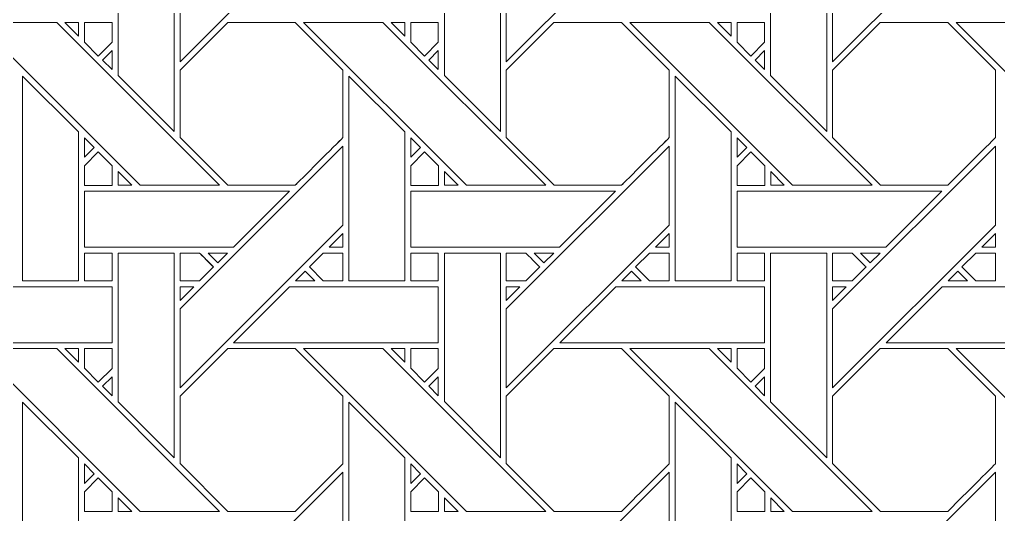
# Model space of a CAD drawing. Header units: inches. Extents: x 6.4 to 18.4, y 3.1 to 15.1.
# Drawn here: x 9.308 to 12.154, y 10.272 to 11.712 of the extents above; entities that cross this region are included whole.
import ezdxf

# ---------------------------------------------------------------- set-up
doc = ezdxf.new("R2010")
doc.units = ezdxf.units.IN
doc.header["$MEASUREMENT"] = 0
doc.layers.add('Design', color=7, linetype='Continuous', lineweight=0)

msp = doc.modelspace()

# ---------------------------------------------------------------- linework, layer by layer
at = {"layer": 'Design'}
for points, knots in [([(18.3821, 15.0948), (18.3821, 15.0948), (6.3829, 15.0948), (6.3829, 15.0948), (6.3829, 15.0948), (6.3829, 3.0948), (6.3829, 3.0948), (6.3829, 3.0948), (18.3829, 3.0948), (18.3829, 3.0948), (18.3829, 3.0948), (18.3829, 15.0948), (18.3829, 15.0948), (18.3829, 15.0948), (18.3821, 15.0948), (18.3821, 15.0948)], [0, 0, 0, 0, 1, 1, 1, 2, 2, 2, 3, 3, 3, 4, 4, 4, 5, 5, 5, 5]), ([(17.6485, 14.3611), (17.6485, 14.3611), (7.1165, 14.3611), (7.1165, 14.3611), (7.1165, 14.3611), (7.1165, 3.8284), (7.1165, 3.8284), (7.1165, 3.8284), (17.6492, 3.8284), (17.6492, 3.8284), (17.6492, 3.8284), (17.6492, 14.3611), (17.6492, 14.3611), (17.6492, 14.3611), (17.6485, 14.3611), (17.6485, 14.3611)], [0, 0, 0, 0, 1, 1, 1, 2, 2, 2, 3, 3, 3, 4, 4, 4, 5, 5, 5, 5]), ([(10.2479, 12.0628), (10.2479, 12.0628), (9.7742, 11.5892), (9.7742, 11.5892), (9.7742, 11.5892), (9.7742, 11.8193), (9.7742, 11.8193), (9.7742, 11.8193), (10.2479, 12.2929), (10.2479, 12.2929), (10.2479, 12.2929), (10.2479, 12.0628), (10.2479, 12.0628)], [0, 0, 0, 0, 1, 1, 1, 2, 2, 2, 3, 3, 3, 4, 4, 4, 4]), ([(11.1966, 12.0628), (11.1966, 12.0628), (10.7229, 11.5892), (10.7229, 11.5892), (10.7229, 11.5892), (10.7229, 11.8193), (10.7229, 11.8193), (10.7229, 11.8193), (11.1966, 12.2929), (11.1966, 12.2929), (11.1966, 12.2929), (11.1966, 12.0628), (11.1966, 12.0628)], [0, 0, 0, 0, 1, 1, 1, 2, 2, 2, 3, 3, 3, 4, 4, 4, 4]), ([(12.1453, 12.0628), (12.1453, 12.0628), (11.6717, 11.5892), (11.6717, 11.5892), (11.6717, 11.5892), (11.6717, 11.8193), (11.6717, 11.8193), (11.6717, 11.8193), (12.1453, 12.2929), (12.1453, 12.2929), (12.1453, 12.2929), (12.1453, 12.0628), (12.1453, 12.0628)], [0, 0, 0, 0, 1, 1, 1, 2, 2, 2, 3, 3, 3, 4, 4, 4, 4]), ([(9.7571, 11.9814), (9.7571, 11.9814), (9.7571, 11.3863), (9.7571, 11.3863), (9.7571, 11.3863), (9.5942, 11.5492), (9.5942, 11.5492), (9.5942, 11.5492), (9.5942, 11.9814), (9.5942, 11.9814), (9.5942, 11.9814), (9.7571, 11.9814), (9.7571, 11.9814)], [0, 0, 0, 0, 1, 1, 1, 2, 2, 2, 3, 3, 3, 4, 4, 4, 4]), ([(10.5429, 11.5492), (10.5429, 11.5492), (10.5429, 11.9814), (10.5429, 11.9814), (10.5429, 11.9814), (10.7058, 11.9814), (10.7058, 11.9814), (10.7058, 11.9814), (10.7058, 11.3863), (10.7058, 11.3863), (10.7058, 11.3863), (10.5429, 11.5492), (10.5429, 11.5492)], [0, 0, 0, 0, 1, 1, 1, 2, 2, 2, 3, 3, 3, 4, 4, 4, 4]), ([(11.4916, 11.5492), (11.4916, 11.5492), (11.4916, 11.9814), (11.4916, 11.9814), (11.4916, 11.9814), (11.6545, 11.9814), (11.6545, 11.9814), (11.6545, 11.9814), (11.6545, 11.3863), (11.6545, 11.3863), (11.6545, 11.3863), (11.4916, 11.5492), (11.4916, 11.5492)], [0, 0, 0, 0, 1, 1, 1, 2, 2, 2, 3, 3, 3, 4, 4, 4, 4]), ([(9.4156, 11.7035), (9.4156, 11.7035), (9.8892, 11.2299), (9.8892, 11.2299), (9.8892, 11.2299), (9.6582, 11.2299), (9.6582, 11.2299), (9.6582, 11.2299), (9.1846, 11.7035), (9.1846, 11.7035), (9.1846, 11.7035), (9.4156, 11.7035), (9.4156, 11.7035)], [0, 0, 0, 0, 1, 1, 1, 2, 2, 2, 3, 3, 3, 4, 4, 4, 4]), ([(9.4791, 11.7035), (9.4791, 11.7035), (9.4791, 11.6637), (9.4791, 11.6637), (9.4791, 11.6637), (9.4397, 11.7035), (9.4397, 11.7035), (9.4397, 11.7035), (9.4791, 11.7035), (9.4791, 11.7035)], [0, 0, 0, 0, 1, 1, 1, 2, 2, 2, 3, 3, 3, 3]), ([(9.5766, 11.7035), (9.5766, 11.7035), (9.5766, 11.6459), (9.5766, 11.6459), (9.5766, 11.6459), (9.5366, 11.606), (9.5366, 11.606), (9.5366, 11.606), (9.4963, 11.6463), (9.4963, 11.6463), (9.4963, 11.6463), (9.4963, 11.7035), (9.4963, 11.7035), (9.4963, 11.7035), (9.5766, 11.7035), (9.5766, 11.7035)], [0, 0, 0, 0, 1, 1, 1, 2, 2, 2, 3, 3, 3, 4, 4, 4, 5, 5, 5, 5]), ([(9.5366, 11.606), (9.5366, 11.606), (9.4963, 11.6463), (9.4963, 11.6463), (9.4963, 11.6463), (9.4963, 11.7035), (9.4963, 11.7035), (9.4963, 11.7035), (9.5766, 11.7035), (9.5766, 11.7035), (9.5766, 11.7035), (9.5766, 11.6459), (9.5766, 11.6459), (9.5766, 11.6459), (9.5366, 11.606), (9.5366, 11.606)], [0, 0, 0, 0, 1, 1, 1, 2, 2, 2, 3, 3, 3, 4, 4, 4, 5, 5, 5, 5]), ([(9.9129, 11.7035), (9.9129, 11.7035), (10.1091, 11.7035), (10.1091, 11.7035), (10.1091, 11.7035), (10.2478, 11.5648), (10.2478, 11.5648), (10.2478, 11.5648), (10.2478, 11.3686), (10.2478, 11.3686), (10.23, 11.3507), (10.1181, 11.2389), (10.1091, 11.2299), (10.1091, 11.2299), (9.9134, 11.2299), (9.9134, 11.2299), (9.9134, 11.2299), (9.7742, 11.3691), (9.7742, 11.3691), (9.7742, 11.3691), (9.7742, 11.5648), (9.7742, 11.5648), (9.7742, 11.5648), (9.9129, 11.7035), (9.9129, 11.7035)], [0, 0, 0, 0, 1, 1, 1, 2, 2, 2, 3, 3, 3, 4, 4, 4, 5, 5, 5, 6, 6, 6, 7, 7, 7, 8, 8, 8, 8]), ([(10.2478, 11.5648), (10.2478, 11.5648), (10.2478, 11.3686), (10.2478, 11.3686), (10.23, 11.3506), (10.1181, 11.2388), (10.1091, 11.2299), (10.1091, 11.2299), (9.9134, 11.2299), (9.9134, 11.2299), (9.9134, 11.2299), (9.7742, 11.3691), (9.7742, 11.3691), (9.7742, 11.3691), (9.7742, 11.5648), (9.7742, 11.5648), (9.7742, 11.5648), (9.9129, 11.7035), (9.9129, 11.7035), (9.9129, 11.7035), (10.1091, 11.7035), (10.1091, 11.7035), (10.1091, 11.7035), (10.2478, 11.5648), (10.2478, 11.5648)], [0, 0, 0, 0, 1, 1, 1, 2, 2, 2, 3, 3, 3, 4, 4, 4, 5, 5, 5, 6, 6, 6, 7, 7, 7, 8, 8, 8, 8]), ([(10.838, 11.2299), (10.838, 11.2299), (10.6069, 11.2299), (10.6069, 11.2299), (10.6069, 11.2299), (10.1334, 11.7035), (10.1334, 11.7035), (10.1334, 11.7035), (10.3643, 11.7035), (10.3643, 11.7035), (10.3643, 11.7035), (10.838, 11.2299), (10.838, 11.2299)], [0, 0, 0, 0, 1, 1, 1, 2, 2, 2, 3, 3, 3, 4, 4, 4, 4]), ([(10.3884, 11.7035), (10.3884, 11.7035), (10.4279, 11.7035), (10.4279, 11.7035), (10.4279, 11.7035), (10.4279, 11.6637), (10.4279, 11.6637), (10.4279, 11.6637), (10.3884, 11.7035), (10.3884, 11.7035)], [0, 0, 0, 0, 1, 1, 1, 2, 2, 2, 3, 3, 3, 3]), ([(10.5253, 11.7035), (10.5253, 11.7035), (10.5253, 11.6459), (10.5253, 11.6459), (10.5253, 11.6459), (10.4854, 11.606), (10.4854, 11.606), (10.4854, 11.606), (10.445, 11.6463), (10.445, 11.6463), (10.445, 11.6463), (10.445, 11.7035), (10.445, 11.7035), (10.445, 11.7035), (10.5253, 11.7035), (10.5253, 11.7035)], [0, 0, 0, 0, 1, 1, 1, 2, 2, 2, 3, 3, 3, 4, 4, 4, 5, 5, 5, 5]), ([(10.5253, 11.6459), (10.5253, 11.6459), (10.4854, 11.606), (10.4854, 11.606), (10.4854, 11.606), (10.445, 11.6463), (10.445, 11.6463), (10.445, 11.6463), (10.445, 11.7035), (10.445, 11.7035), (10.445, 11.7035), (10.5253, 11.7035), (10.5253, 11.7035), (10.5253, 11.7035), (10.5253, 11.6459), (10.5253, 11.6459)], [0, 0, 0, 0, 1, 1, 1, 2, 2, 2, 3, 3, 3, 4, 4, 4, 5, 5, 5, 5]), ([(10.8616, 11.7035), (10.8616, 11.7035), (11.0578, 11.7035), (11.0578, 11.7035), (11.0578, 11.7035), (11.1966, 11.5648), (11.1966, 11.5648), (11.1966, 11.5648), (11.1966, 11.3686), (11.1966, 11.3686), (11.1788, 11.3507), (11.0669, 11.2389), (11.0579, 11.2299), (11.0579, 11.2299), (10.8622, 11.2299), (10.8622, 11.2299), (10.8622, 11.2299), (10.7229, 11.3691), (10.7229, 11.3691), (10.7229, 11.3691), (10.7229, 11.5648), (10.7229, 11.5648), (10.7229, 11.5648), (10.8616, 11.7035), (10.8616, 11.7035)], [0, 0, 0, 0, 1, 1, 1, 2, 2, 2, 3, 3, 3, 4, 4, 4, 5, 5, 5, 6, 6, 6, 7, 7, 7, 8, 8, 8, 8]), ([(11.1966, 11.5648), (11.1966, 11.5648), (11.1966, 11.3686), (11.1966, 11.3686), (11.1787, 11.3505), (11.0668, 11.2388), (11.0579, 11.2299), (11.0579, 11.2299), (10.8622, 11.2299), (10.8622, 11.2299), (10.8622, 11.2299), (10.7229, 11.3691), (10.7229, 11.3691), (10.7229, 11.3691), (10.7229, 11.5648), (10.7229, 11.5648), (10.7229, 11.5648), (10.8616, 11.7035), (10.8616, 11.7035), (10.8616, 11.7035), (11.0578, 11.7035), (11.0578, 11.7035), (11.0578, 11.7035), (11.1966, 11.5648), (11.1966, 11.5648)], [0, 0, 0, 0, 1, 1, 1, 2, 2, 2, 3, 3, 3, 4, 4, 4, 5, 5, 5, 6, 6, 6, 7, 7, 7, 8, 8, 8, 8]), ([(11.7867, 11.2299), (11.7867, 11.2299), (11.5556, 11.2299), (11.5556, 11.2299), (11.5556, 11.2299), (11.0821, 11.7035), (11.0821, 11.7035), (11.0821, 11.7035), (11.313, 11.7035), (11.313, 11.7035), (11.313, 11.7035), (11.7867, 11.2299), (11.7867, 11.2299)], [0, 0, 0, 0, 1, 1, 1, 2, 2, 2, 3, 3, 3, 4, 4, 4, 4]), ([(11.3372, 11.7035), (11.3372, 11.7035), (11.3766, 11.7035), (11.3766, 11.7035), (11.3766, 11.7035), (11.3766, 11.6637), (11.3766, 11.6637), (11.3766, 11.6637), (11.3372, 11.7035), (11.3372, 11.7035)], [0, 0, 0, 0, 1, 1, 1, 2, 2, 2, 3, 3, 3, 3]), ([(11.474, 11.7035), (11.474, 11.7035), (11.474, 11.6459), (11.474, 11.6459), (11.474, 11.6459), (11.4341, 11.606), (11.4341, 11.606), (11.4341, 11.606), (11.3938, 11.6463), (11.3938, 11.6463), (11.3938, 11.6463), (11.3938, 11.7035), (11.3938, 11.7035), (11.3938, 11.7035), (11.474, 11.7035), (11.474, 11.7035)], [0, 0, 0, 0, 1, 1, 1, 2, 2, 2, 3, 3, 3, 4, 4, 4, 5, 5, 5, 5]), ([(11.474, 11.6459), (11.474, 11.6459), (11.4341, 11.606), (11.4341, 11.606), (11.4341, 11.606), (11.3938, 11.6463), (11.3938, 11.6463), (11.3938, 11.6463), (11.3938, 11.7035), (11.3938, 11.7035), (11.3938, 11.7035), (11.474, 11.7035), (11.474, 11.7035), (11.474, 11.7035), (11.474, 11.6459), (11.474, 11.6459)], [0, 0, 0, 0, 1, 1, 1, 2, 2, 2, 3, 3, 3, 4, 4, 4, 5, 5, 5, 5]), ([(11.8104, 11.7035), (11.8104, 11.7035), (12.0066, 11.7035), (12.0066, 11.7035), (12.0066, 11.7035), (12.1453, 11.5648), (12.1453, 11.5648), (12.1453, 11.5648), (12.1453, 11.3686), (12.1453, 11.3686), (12.1275, 11.3507), (12.0156, 11.2389), (12.0066, 11.2299), (12.0066, 11.2299), (11.8109, 11.2299), (11.8109, 11.2299), (11.8109, 11.2299), (11.6717, 11.3691), (11.6717, 11.3691), (11.6717, 11.3691), (11.6717, 11.5648), (11.6717, 11.5648), (11.6717, 11.5648), (11.8104, 11.7035), (11.8104, 11.7035)], [0, 0, 0, 0, 1, 1, 1, 2, 2, 2, 3, 3, 3, 4, 4, 4, 5, 5, 5, 6, 6, 6, 7, 7, 7, 8, 8, 8, 8]), ([(12.1453, 11.5648), (12.1453, 11.5648), (12.1453, 11.3686), (12.1453, 11.3686), (12.1275, 11.3506), (12.0156, 11.2389), (12.0066, 11.2299), (12.0066, 11.2299), (11.8109, 11.2299), (11.8109, 11.2299), (11.8109, 11.2299), (11.6717, 11.3691), (11.6717, 11.3691), (11.6717, 11.3691), (11.6717, 11.5648), (11.6717, 11.5648), (11.6717, 11.5648), (11.8104, 11.7035), (11.8104, 11.7035), (11.8104, 11.7035), (12.0066, 11.7035), (12.0066, 11.7035), (12.0066, 11.7035), (12.1453, 11.5648), (12.1453, 11.5648)], [0, 0, 0, 0, 1, 1, 1, 2, 2, 2, 3, 3, 3, 4, 4, 4, 5, 5, 5, 6, 6, 6, 7, 7, 7, 8, 8, 8, 8]), ([(12.7354, 11.2299), (12.7354, 11.2299), (12.5044, 11.2299), (12.5044, 11.2299), (12.5044, 11.2299), (12.0308, 11.7035), (12.0308, 11.7035), (12.0308, 11.7035), (12.2618, 11.7035), (12.2618, 11.7035), (12.2618, 11.7035), (12.7354, 11.2299), (12.7354, 11.2299)], [0, 0, 0, 0, 1, 1, 1, 2, 2, 2, 3, 3, 3, 4, 4, 4, 4]), ([(9.5766, 11.6217), (9.5766, 11.6217), (9.5766, 11.5665), (9.5766, 11.5665), (9.5766, 11.5665), (9.5488, 11.5939), (9.5488, 11.5939), (9.5488, 11.5939), (9.5766, 11.6217), (9.5766, 11.6217)], [0, 0, 0, 0, 1, 1, 1, 2, 2, 2, 3, 3, 3, 3]), ([(10.5253, 11.6217), (10.5253, 11.6217), (10.5253, 11.5665), (10.5253, 11.5665), (10.5253, 11.5665), (10.4976, 11.5939), (10.4976, 11.5939), (10.4976, 11.5939), (10.5253, 11.6217), (10.5253, 11.6217)], [0, 0, 0, 0, 1, 1, 1, 2, 2, 2, 3, 3, 3, 3]), ([(11.4741, 11.6217), (11.4741, 11.6217), (11.4741, 11.5665), (11.4741, 11.5665), (11.4741, 11.5665), (11.4463, 11.5939), (11.4463, 11.5939), (11.4463, 11.5939), (11.4741, 11.6217), (11.4741, 11.6217)], [0, 0, 0, 0, 1, 1, 1, 2, 2, 2, 3, 3, 3, 3]), ([(9.4791, 11.3855), (9.4791, 11.3855), (9.4791, 10.9519), (9.4791, 10.9519), (9.4791, 10.9519), (9.3163, 10.9519), (9.3163, 10.9519), (9.3163, 10.9519), (9.3163, 11.5477), (9.3163, 11.5477), (9.3163, 11.5477), (9.4791, 11.3855), (9.4791, 11.3855)], [0, 0, 0, 0, 1, 1, 1, 2, 2, 2, 3, 3, 3, 4, 4, 4, 4]), ([(10.265, 10.9519), (10.265, 10.9519), (10.265, 11.5477), (10.265, 11.5477), (10.265, 11.5477), (10.4278, 11.3855), (10.4278, 11.3855), (10.4278, 11.3855), (10.4278, 10.9519), (10.4278, 10.9519), (10.4278, 10.9519), (10.265, 10.9519), (10.265, 10.9519)], [0, 0, 0, 0, 1, 1, 1, 2, 2, 2, 3, 3, 3, 4, 4, 4, 4]), ([(11.2137, 10.9519), (11.2137, 10.9519), (11.2137, 11.5477), (11.2137, 11.5477), (11.2137, 11.5477), (11.3765, 11.3856), (11.3765, 11.3856), (11.3765, 11.3856), (11.3765, 10.9519), (11.3765, 10.9519), (11.3765, 10.9519), (11.2137, 10.9519), (11.2137, 10.9519)], [0, 0, 0, 0, 1, 1, 1, 2, 2, 2, 3, 3, 3, 4, 4, 4, 4]), ([(9.4964, 11.3113), (9.4964, 11.3113), (9.4964, 11.3681), (9.4964, 11.3681), (9.4964, 11.3681), (9.5246, 11.3395), (9.5246, 11.3395), (9.5246, 11.3395), (9.4964, 11.3113), (9.4964, 11.3113)], [0, 0, 0, 0, 1, 1, 1, 2, 2, 2, 3, 3, 3, 3]), ([(10.4451, 11.3113), (10.4451, 11.3113), (10.4451, 11.3681), (10.4451, 11.3681), (10.4451, 11.3681), (10.4733, 11.3395), (10.4733, 11.3395), (10.4733, 11.3395), (10.4451, 11.3113), (10.4451, 11.3113)], [0, 0, 0, 0, 1, 1, 1, 2, 2, 2, 3, 3, 3, 3]), ([(11.3938, 11.3113), (11.3938, 11.3113), (11.3938, 11.3681), (11.3938, 11.3681), (11.3938, 11.3681), (11.422, 11.3395), (11.422, 11.3395), (11.422, 11.3395), (11.3938, 11.3113), (11.3938, 11.3113)], [0, 0, 0, 0, 1, 1, 1, 2, 2, 2, 3, 3, 3, 3]), ([(9.7742, 10.8705), (9.7742, 10.8705), (10.2479, 11.3441), (10.2479, 11.3441), (10.2479, 11.3441), (10.2479, 11.1141), (10.2479, 11.1141), (10.2479, 11.1141), (9.7742, 10.6404), (9.7742, 10.6404), (9.7742, 10.6404), (9.7742, 10.8705), (9.7742, 10.8705)], [0, 0, 0, 0, 1, 1, 1, 2, 2, 2, 3, 3, 3, 4, 4, 4, 4]), ([(11.1966, 11.1141), (11.1966, 11.1141), (10.7229, 10.6404), (10.7229, 10.6404), (10.7229, 10.6404), (10.7229, 10.8705), (10.7229, 10.8705), (10.7229, 10.8705), (11.1966, 11.3441), (11.1966, 11.3441), (11.1966, 11.3441), (11.1966, 11.1141), (11.1966, 11.1141)], [0, 0, 0, 0, 1, 1, 1, 2, 2, 2, 3, 3, 3, 4, 4, 4, 4]), ([(12.1453, 11.1141), (12.1453, 11.1141), (11.6717, 10.6404), (11.6717, 10.6404), (11.6717, 10.6404), (11.6717, 10.8705), (11.6717, 10.8705), (11.6717, 10.8705), (12.1453, 11.3441), (12.1453, 11.3441), (12.1453, 11.3441), (12.1453, 11.1141), (12.1453, 11.1141)], [0, 0, 0, 0, 1, 1, 1, 2, 2, 2, 3, 3, 3, 4, 4, 4, 4]), ([(9.4963, 11.2297), (9.4963, 11.2297), (9.4963, 11.2869), (9.4963, 11.2869), (9.4963, 11.2869), (9.5367, 11.3273), (9.5367, 11.3273), (9.5367, 11.3273), (9.577, 11.287), (9.577, 11.287), (9.577, 11.287), (9.577, 11.2297), (9.577, 11.2297), (9.577, 11.2297), (9.4963, 11.2297), (9.4963, 11.2297)], [0, 0, 0, 0, 1, 1, 1, 2, 2, 2, 3, 3, 3, 4, 4, 4, 5, 5, 5, 5]), ([(9.5367, 11.3273), (9.5367, 11.3273), (9.577, 11.287), (9.577, 11.287), (9.577, 11.287), (9.577, 11.2297), (9.577, 11.2297), (9.577, 11.2297), (9.4963, 11.2297), (9.4963, 11.2297), (9.4963, 11.2297), (9.4963, 11.2869), (9.4963, 11.2869), (9.4963, 11.2869), (9.5367, 11.3273), (9.5367, 11.3273)], [0, 0, 0, 0, 1, 1, 1, 2, 2, 2, 3, 3, 3, 4, 4, 4, 5, 5, 5, 5]), ([(10.4451, 11.2297), (10.4451, 11.2297), (10.4451, 11.2869), (10.4451, 11.2869), (10.4451, 11.2869), (10.4854, 11.3273), (10.4854, 11.3273), (10.4854, 11.3273), (10.5257, 11.287), (10.5257, 11.287), (10.5257, 11.287), (10.5257, 11.2297), (10.5257, 11.2297), (10.5257, 11.2297), (10.4451, 11.2297), (10.4451, 11.2297)], [0, 0, 0, 0, 1, 1, 1, 2, 2, 2, 3, 3, 3, 4, 4, 4, 5, 5, 5, 5]), ([(10.4854, 11.3273), (10.4854, 11.3273), (10.5257, 11.287), (10.5257, 11.287), (10.5257, 11.287), (10.5257, 11.2297), (10.5257, 11.2297), (10.5257, 11.2297), (10.4451, 11.2297), (10.4451, 11.2297), (10.4451, 11.2297), (10.4451, 11.2869), (10.4451, 11.2869), (10.4451, 11.2869), (10.4854, 11.3273), (10.4854, 11.3273)], [0, 0, 0, 0, 1, 1, 1, 2, 2, 2, 3, 3, 3, 4, 4, 4, 5, 5, 5, 5]), ([(11.3938, 11.2297), (11.3938, 11.2297), (11.3938, 11.2869), (11.3938, 11.2869), (11.3938, 11.2869), (11.4341, 11.3273), (11.4341, 11.3273), (11.4341, 11.3273), (11.4745, 11.287), (11.4745, 11.287), (11.4745, 11.287), (11.4745, 11.2297), (11.4745, 11.2297), (11.4745, 11.2297), (11.3938, 11.2297), (11.3938, 11.2297)], [0, 0, 0, 0, 1, 1, 1, 2, 2, 2, 3, 3, 3, 4, 4, 4, 5, 5, 5, 5]), ([(11.4341, 11.3273), (11.4341, 11.3273), (11.4745, 11.287), (11.4745, 11.287), (11.4745, 11.287), (11.4745, 11.2297), (11.4745, 11.2297), (11.4745, 11.2297), (11.3938, 11.2297), (11.3938, 11.2297), (11.3938, 11.2297), (11.3938, 11.2869), (11.3938, 11.2869), (11.3938, 11.2869), (11.4341, 11.3273), (11.4341, 11.3273)], [0, 0, 0, 0, 1, 1, 1, 2, 2, 2, 3, 3, 3, 4, 4, 4, 5, 5, 5, 5]), ([(9.5943, 11.2299), (9.5943, 11.2299), (9.5943, 11.2697), (9.5943, 11.2697), (9.5943, 11.2697), (9.634, 11.2299), (9.634, 11.2299), (9.634, 11.2299), (9.5943, 11.2299), (9.5943, 11.2299)], [0, 0, 0, 0, 1, 1, 1, 2, 2, 2, 3, 3, 3, 3]), ([(10.543, 11.2299), (10.543, 11.2299), (10.543, 11.2697), (10.543, 11.2697), (10.543, 11.2697), (10.5827, 11.2299), (10.5827, 11.2299), (10.5827, 11.2299), (10.543, 11.2299), (10.543, 11.2299)], [0, 0, 0, 0, 1, 1, 1, 2, 2, 2, 3, 3, 3, 3]), ([(11.4917, 11.2299), (11.4917, 11.2299), (11.4917, 11.2697), (11.4917, 11.2697), (11.4917, 11.2697), (11.5314, 11.2299), (11.5314, 11.2299), (11.5314, 11.2299), (11.4917, 11.2299), (11.4917, 11.2299)], [0, 0, 0, 0, 1, 1, 1, 2, 2, 2, 3, 3, 3, 3]), ([(9.4964, 11.0499), (9.4964, 11.0499), (9.4964, 11.2126), (9.4964, 11.2126), (9.4964, 11.2126), (10.0921, 11.2126), (10.0921, 11.2126), (10.0921, 11.2126), (9.9293, 11.0499), (9.9293, 11.0499), (9.9293, 11.0499), (9.4964, 11.0499), (9.4964, 11.0499)], [0, 0, 0, 0, 1, 1, 1, 2, 2, 2, 3, 3, 3, 4, 4, 4, 4]), ([(11.0408, 11.2126), (11.0408, 11.2126), (10.8781, 11.0499), (10.8781, 11.0499), (10.8781, 11.0499), (10.4451, 11.0499), (10.4451, 11.0499), (10.4451, 11.0499), (10.4451, 11.2126), (10.4451, 11.2126), (10.4451, 11.2126), (11.0408, 11.2126), (11.0408, 11.2126)], [0, 0, 0, 0, 1, 1, 1, 2, 2, 2, 3, 3, 3, 4, 4, 4, 4]), ([(11.9895, 11.2126), (11.9895, 11.2126), (11.8268, 11.0499), (11.8268, 11.0499), (11.8268, 11.0499), (11.3938, 11.0499), (11.3938, 11.0499), (11.3938, 11.0499), (11.3938, 11.2126), (11.3938, 11.2126), (11.3938, 11.2126), (11.9895, 11.2126), (11.9895, 11.2126)], [0, 0, 0, 0, 1, 1, 1, 2, 2, 2, 3, 3, 3, 4, 4, 4, 4]), ([(10.2081, 11.0499), (10.2081, 11.0499), (10.2479, 11.0897), (10.2479, 11.0897), (10.2479, 11.0897), (10.2479, 11.0499), (10.2479, 11.0499), (10.2479, 11.0499), (10.2081, 11.0499), (10.2081, 11.0499)], [0, 0, 0, 0, 1, 1, 1, 2, 2, 2, 3, 3, 3, 3]), ([(11.1966, 11.0499), (11.1966, 11.0499), (11.1568, 11.0499), (11.1568, 11.0499), (11.1568, 11.0499), (11.1966, 11.0897), (11.1966, 11.0897), (11.1966, 11.0897), (11.1966, 11.0499), (11.1966, 11.0499)], [0, 0, 0, 0, 1, 1, 1, 2, 2, 2, 3, 3, 3, 3]), ([(12.1056, 11.0499), (12.1056, 11.0499), (12.1453, 11.0897), (12.1453, 11.0897), (12.1453, 11.0897), (12.1453, 11.0499), (12.1453, 11.0499), (12.1453, 11.0499), (12.1056, 11.0499), (12.1056, 11.0499)], [0, 0, 0, 0, 1, 1, 1, 2, 2, 2, 3, 3, 3, 3]), ([(9.4963, 11.0327), (9.4963, 11.0327), (9.5766, 11.0327), (9.5766, 11.0327), (9.5766, 11.0327), (9.5766, 10.9519), (9.5766, 10.9519), (9.5766, 10.9519), (9.4963, 10.9519), (9.4963, 10.9519), (9.4963, 10.9519), (9.4963, 11.0327), (9.4963, 11.0327)], [0, 0, 0, 0, 1, 1, 1, 2, 2, 2, 3, 3, 3, 4, 4, 4, 4]), ([(9.5766, 11.0327), (9.5766, 11.0327), (9.5766, 10.9519), (9.5766, 10.9519), (9.5766, 10.9519), (9.4963, 10.9519), (9.4963, 10.9519), (9.4963, 10.9519), (9.4963, 11.0327), (9.4963, 11.0327), (9.4963, 11.0327), (9.5766, 11.0327), (9.5766, 11.0327)], [0, 0, 0, 0, 1, 1, 1, 2, 2, 2, 3, 3, 3, 4, 4, 4, 4]), ([(9.7571, 11.0326), (9.7571, 11.0326), (9.7571, 10.4375), (9.7571, 10.4375), (9.7571, 10.4375), (9.5942, 10.6004), (9.5942, 10.6004), (9.5942, 10.6004), (9.5942, 11.0326), (9.5942, 11.0326), (9.5942, 11.0326), (9.7571, 11.0326), (9.7571, 11.0326)], [0, 0, 0, 0, 1, 1, 1, 2, 2, 2, 3, 3, 3, 4, 4, 4, 4]), ([(9.8313, 11.0327), (9.8364, 11.0276), (9.8672, 10.9967), (9.8716, 10.9923), (9.8716, 10.9923), (9.8312, 10.9519), (9.8312, 10.9519), (9.8312, 10.9519), (9.7742, 10.9519), (9.7742, 10.9519), (9.7742, 10.9519), (9.7742, 11.0327), (9.7742, 11.0327), (9.7742, 11.0327), (9.8313, 11.0327), (9.8313, 11.0327)], [0, 0, 0, 0, 1, 1, 1, 2, 2, 2, 3, 3, 3, 4, 4, 4, 5, 5, 5, 5]), ([(9.8557, 11.0082), (9.8557, 11.0082), (9.8716, 10.9923), (9.8716, 10.9923), (9.8716, 10.9923), (9.8312, 10.9519), (9.8312, 10.9519), (9.8312, 10.9519), (9.7742, 10.9519), (9.7742, 10.9519), (9.7742, 10.9519), (9.7742, 11.0327), (9.7742, 11.0327), (9.7742, 11.0327), (9.8313, 11.0327), (9.8313, 11.0327), (9.8366, 11.0273), (9.8465, 11.0175), (9.8557, 11.0082)], [0, 0, 0, 0, 1, 1, 1, 2, 2, 2, 3, 3, 3, 4, 4, 4, 5, 5, 5, 6, 6, 6, 6]), ([(9.8556, 11.0326), (9.8556, 11.0326), (9.9121, 11.0326), (9.9121, 11.0326), (9.9121, 11.0326), (9.8838, 11.0045), (9.8838, 11.0045), (9.8838, 11.0045), (9.8556, 11.0326), (9.8556, 11.0326)], [0, 0, 0, 0, 1, 1, 1, 2, 2, 2, 3, 3, 3, 3]), ([(10.1907, 10.9519), (10.1907, 10.9519), (10.1504, 10.9923), (10.1504, 10.9923), (10.1504, 10.9923), (10.1908, 11.0327), (10.1908, 11.0327), (10.1908, 11.0327), (10.2479, 11.0327), (10.2479, 11.0327), (10.2479, 11.0327), (10.2479, 10.9519), (10.2479, 10.9519), (10.2479, 10.9519), (10.1907, 10.9519), (10.1907, 10.9519)], [0, 0, 0, 0, 1, 1, 1, 2, 2, 2, 3, 3, 3, 4, 4, 4, 5, 5, 5, 5]), ([(10.1504, 10.9923), (10.1504, 10.9923), (10.1908, 11.0327), (10.1908, 11.0327), (10.1908, 11.0327), (10.2479, 11.0327), (10.2479, 11.0327), (10.2479, 11.0327), (10.2479, 10.9519), (10.2479, 10.9519), (10.2479, 10.9519), (10.1907, 10.9519), (10.1907, 10.9519), (10.1907, 10.9519), (10.1504, 10.9923), (10.1504, 10.9923)], [0, 0, 0, 0, 1, 1, 1, 2, 2, 2, 3, 3, 3, 4, 4, 4, 5, 5, 5, 5]), ([(10.4451, 10.9519), (10.4451, 10.9519), (10.4451, 11.0327), (10.4451, 11.0327), (10.4451, 11.0327), (10.5253, 11.0327), (10.5253, 11.0327), (10.5253, 11.0327), (10.5253, 10.9519), (10.5253, 10.9519), (10.5253, 10.9519), (10.4451, 10.9519), (10.4451, 10.9519)], [0, 0, 0, 0, 1, 1, 1, 2, 2, 2, 3, 3, 3, 4, 4, 4, 4]), ([(10.5253, 11.0327), (10.5253, 11.0327), (10.5253, 10.9519), (10.5253, 10.9519), (10.5253, 10.9519), (10.4451, 10.9519), (10.4451, 10.9519), (10.4451, 10.9519), (10.4451, 11.0327), (10.4451, 11.0327), (10.4451, 11.0327), (10.5253, 11.0327), (10.5253, 11.0327)], [0, 0, 0, 0, 1, 1, 1, 2, 2, 2, 3, 3, 3, 4, 4, 4, 4]), ([(10.7058, 11.0326), (10.7058, 11.0326), (10.7058, 10.4375), (10.7058, 10.4375), (10.7058, 10.4375), (10.5429, 10.6005), (10.5429, 10.6005), (10.5429, 10.6005), (10.5429, 11.0326), (10.5429, 11.0326), (10.5429, 11.0326), (10.7058, 11.0326), (10.7058, 11.0326)], [0, 0, 0, 0, 1, 1, 1, 2, 2, 2, 3, 3, 3, 4, 4, 4, 4]), ([(10.78, 11.0327), (10.7851, 11.0276), (10.8159, 10.9967), (10.8203, 10.9923), (10.8203, 10.9923), (10.7799, 10.9519), (10.7799, 10.9519), (10.7799, 10.9519), (10.7229, 10.9519), (10.7229, 10.9519), (10.7229, 10.9519), (10.7229, 11.0327), (10.7229, 11.0327), (10.7229, 11.0327), (10.78, 11.0327), (10.78, 11.0327)], [0, 0, 0, 0, 1, 1, 1, 2, 2, 2, 3, 3, 3, 4, 4, 4, 5, 5, 5, 5]), ([(10.8203, 10.9923), (10.8203, 10.9923), (10.7799, 10.9519), (10.7799, 10.9519), (10.7799, 10.9519), (10.7229, 10.9519), (10.7229, 10.9519), (10.7229, 10.9519), (10.7229, 11.0327), (10.7229, 11.0327), (10.7229, 11.0327), (10.78, 11.0327), (10.78, 11.0327), (10.7852, 11.0275), (10.816, 10.9966), (10.8203, 10.9923)], [0, 0, 0, 0, 1, 1, 1, 2, 2, 2, 3, 3, 3, 4, 4, 4, 5, 5, 5, 5]), ([(10.8044, 11.0326), (10.8044, 11.0326), (10.8608, 11.0326), (10.8608, 11.0326), (10.8608, 11.0326), (10.8325, 11.0045), (10.8325, 11.0045), (10.8325, 11.0045), (10.8044, 11.0326), (10.8044, 11.0326)], [0, 0, 0, 0, 1, 1, 1, 2, 2, 2, 3, 3, 3, 3]), ([(11.1395, 10.9519), (11.1395, 10.9519), (11.0991, 10.9923), (11.0991, 10.9923), (11.0991, 10.9923), (11.1396, 11.0327), (11.1396, 11.0327), (11.1396, 11.0327), (11.1966, 11.0327), (11.1966, 11.0327), (11.1966, 11.0327), (11.1966, 10.9519), (11.1966, 10.9519), (11.1966, 10.9519), (11.1395, 10.9519), (11.1395, 10.9519)], [0, 0, 0, 0, 1, 1, 1, 2, 2, 2, 3, 3, 3, 4, 4, 4, 5, 5, 5, 5]), ([(11.0991, 10.9923), (11.0991, 10.9923), (11.1396, 11.0327), (11.1396, 11.0327), (11.1396, 11.0327), (11.1966, 11.0327), (11.1966, 11.0327), (11.1966, 11.0327), (11.1966, 10.9519), (11.1966, 10.9519), (11.1966, 10.9519), (11.1395, 10.9519), (11.1395, 10.9519), (11.1395, 10.9519), (11.0991, 10.9923), (11.0991, 10.9923)], [0, 0, 0, 0, 1, 1, 1, 2, 2, 2, 3, 3, 3, 4, 4, 4, 5, 5, 5, 5]), ([(11.3938, 10.9519), (11.3938, 10.9519), (11.3938, 11.0327), (11.3938, 11.0327), (11.3938, 11.0327), (11.474, 11.0327), (11.474, 11.0327), (11.474, 11.0327), (11.474, 10.9519), (11.474, 10.9519), (11.474, 10.9519), (11.3938, 10.9519), (11.3938, 10.9519)], [0, 0, 0, 0, 1, 1, 1, 2, 2, 2, 3, 3, 3, 4, 4, 4, 4]), ([(11.474, 11.0327), (11.474, 11.0327), (11.474, 10.9519), (11.474, 10.9519), (11.474, 10.9519), (11.3938, 10.9519), (11.3938, 10.9519), (11.3938, 10.9519), (11.3938, 11.0327), (11.3938, 11.0327), (11.3938, 11.0327), (11.474, 11.0327), (11.474, 11.0327)], [0, 0, 0, 0, 1, 1, 1, 2, 2, 2, 3, 3, 3, 4, 4, 4, 4]), ([(11.4916, 10.6004), (11.4916, 10.6004), (11.4916, 11.0326), (11.4916, 11.0326), (11.4916, 11.0326), (11.6545, 11.0326), (11.6545, 11.0326), (11.6545, 11.0326), (11.6545, 10.4375), (11.6545, 10.4375), (11.6545, 10.4375), (11.4916, 10.6004), (11.4916, 10.6004)], [0, 0, 0, 0, 1, 1, 1, 2, 2, 2, 3, 3, 3, 4, 4, 4, 4]), ([(11.7287, 11.0327), (11.7339, 11.0276), (11.7646, 10.9967), (11.7691, 10.9923), (11.7691, 10.9923), (11.7286, 10.9519), (11.7286, 10.9519), (11.7286, 10.9519), (11.6717, 10.9519), (11.6717, 10.9519), (11.6717, 10.9519), (11.6717, 11.0327), (11.6717, 11.0327), (11.6717, 11.0327), (11.7287, 11.0327), (11.7287, 11.0327)], [0, 0, 0, 0, 1, 1, 1, 2, 2, 2, 3, 3, 3, 4, 4, 4, 5, 5, 5, 5]), ([(11.7691, 10.9923), (11.7691, 10.9923), (11.7286, 10.9519), (11.7286, 10.9519), (11.7286, 10.9519), (11.6717, 10.9519), (11.6717, 10.9519), (11.6717, 10.9519), (11.6717, 11.0327), (11.6717, 11.0327), (11.6717, 11.0327), (11.7287, 11.0327), (11.7287, 11.0327), (11.7339, 11.0275), (11.7647, 10.9966), (11.7691, 10.9923)], [0, 0, 0, 0, 1, 1, 1, 2, 2, 2, 3, 3, 3, 4, 4, 4, 5, 5, 5, 5]), ([(11.7531, 11.0326), (11.7531, 11.0326), (11.8096, 11.0326), (11.8096, 11.0326), (11.8096, 11.0326), (11.7813, 11.0045), (11.7813, 11.0045), (11.7813, 11.0045), (11.7531, 11.0326), (11.7531, 11.0326)], [0, 0, 0, 0, 1, 1, 1, 2, 2, 2, 3, 3, 3, 3]), ([(12.0882, 10.9519), (12.0882, 10.9519), (12.0479, 10.9923), (12.0479, 10.9923), (12.0479, 10.9923), (12.0883, 11.0327), (12.0883, 11.0327), (12.0883, 11.0327), (12.1453, 11.0327), (12.1453, 11.0327), (12.1453, 11.0327), (12.1453, 10.9519), (12.1453, 10.9519), (12.1453, 10.9519), (12.0882, 10.9519), (12.0882, 10.9519)], [0, 0, 0, 0, 1, 1, 1, 2, 2, 2, 3, 3, 3, 4, 4, 4, 5, 5, 5, 5]), ([(12.1453, 11.0327), (12.1453, 11.0327), (12.1453, 10.9519), (12.1453, 10.9519), (12.1453, 10.9519), (12.0882, 10.9519), (12.0882, 10.9519), (12.0882, 10.9519), (12.0479, 10.9923), (12.0479, 10.9923), (12.0479, 10.9923), (12.0883, 11.0327), (12.0883, 11.0327), (12.0883, 11.0327), (12.1453, 11.0327), (12.1453, 11.0327)], [0, 0, 0, 0, 1, 1, 1, 2, 2, 2, 3, 3, 3, 4, 4, 4, 5, 5, 5, 5]), ([(10.1666, 10.9519), (10.1666, 10.9519), (10.11, 10.9519), (10.11, 10.9519), (10.11, 10.9519), (10.1383, 10.9801), (10.1383, 10.9801), (10.1383, 10.9801), (10.1666, 10.9519), (10.1666, 10.9519)], [0, 0, 0, 0, 1, 1, 1, 2, 2, 2, 3, 3, 3, 3]), ([(11.1153, 10.9519), (11.1153, 10.9519), (11.0588, 10.9519), (11.0588, 10.9519), (11.0588, 10.9519), (11.087, 10.9801), (11.087, 10.9801), (11.087, 10.9801), (11.1153, 10.9519), (11.1153, 10.9519)], [0, 0, 0, 0, 1, 1, 1, 2, 2, 2, 3, 3, 3, 3]), ([(12.064, 10.9519), (12.064, 10.9519), (12.0075, 10.9519), (12.0075, 10.9519), (12.0075, 10.9519), (12.0358, 10.9801), (12.0358, 10.9801), (12.0358, 10.9801), (12.064, 10.9519), (12.064, 10.9519)], [0, 0, 0, 0, 1, 1, 1, 2, 2, 2, 3, 3, 3, 3]), ([(9.1442, 10.9347), (9.1442, 10.9347), (9.5766, 10.9347), (9.5766, 10.9347), (9.5766, 10.9347), (9.5766, 10.7719), (9.5766, 10.7719), (9.5766, 10.7719), (8.9813, 10.7719), (8.9813, 10.7719), (8.9813, 10.7719), (9.1442, 10.9347), (9.1442, 10.9347)], [0, 0, 0, 0, 1, 1, 1, 2, 2, 2, 3, 3, 3, 4, 4, 4, 4]), ([(9.814, 10.9347), (9.814, 10.9347), (9.7742, 10.8949), (9.7742, 10.8949), (9.7742, 10.8949), (9.7742, 10.9347), (9.7742, 10.9347), (9.7742, 10.9347), (9.814, 10.9347), (9.814, 10.9347)], [0, 0, 0, 0, 1, 1, 1, 2, 2, 2, 3, 3, 3, 3]), ([(10.0929, 10.9347), (10.0929, 10.9347), (10.5253, 10.9347), (10.5253, 10.9347), (10.5253, 10.9347), (10.5253, 10.7719), (10.5253, 10.7719), (10.5253, 10.7719), (9.93, 10.7719), (9.93, 10.7719), (9.93, 10.7719), (10.0929, 10.9347), (10.0929, 10.9347)], [0, 0, 0, 0, 1, 1, 1, 2, 2, 2, 3, 3, 3, 4, 4, 4, 4]), ([(10.7628, 10.9347), (10.7628, 10.9347), (10.7229, 10.8949), (10.7229, 10.8949), (10.7229, 10.8949), (10.7229, 10.9347), (10.7229, 10.9347), (10.7229, 10.9347), (10.7628, 10.9347), (10.7628, 10.9347)], [0, 0, 0, 0, 1, 1, 1, 2, 2, 2, 3, 3, 3, 3]), ([(11.4741, 10.9347), (11.4741, 10.9347), (11.4741, 10.7719), (11.4741, 10.7719), (11.4741, 10.7719), (10.8788, 10.7719), (10.8788, 10.7719), (10.8788, 10.7719), (11.0416, 10.9347), (11.0416, 10.9347), (11.0416, 10.9347), (11.4741, 10.9347), (11.4741, 10.9347)], [0, 0, 0, 0, 1, 1, 1, 2, 2, 2, 3, 3, 3, 4, 4, 4, 4]), ([(11.7115, 10.9347), (11.7115, 10.9347), (11.6717, 10.8949), (11.6717, 10.8949), (11.6717, 10.8949), (11.6717, 10.9347), (11.6717, 10.9347), (11.6717, 10.9347), (11.7115, 10.9347), (11.7115, 10.9347)], [0, 0, 0, 0, 1, 1, 1, 2, 2, 2, 3, 3, 3, 3]), ([(12.4228, 10.9347), (12.4228, 10.9347), (12.4228, 10.7719), (12.4228, 10.7719), (12.4228, 10.7719), (11.8275, 10.7719), (11.8275, 10.7719), (11.8275, 10.7719), (11.9904, 10.9347), (11.9904, 10.9347), (11.9904, 10.9347), (12.4228, 10.9347), (12.4228, 10.9347)], [0, 0, 0, 0, 1, 1, 1, 2, 2, 2, 3, 3, 3, 4, 4, 4, 4]), ([(9.4156, 10.7548), (9.4156, 10.7548), (9.8892, 10.2811), (9.8892, 10.2811), (9.8892, 10.2811), (9.6582, 10.2811), (9.6582, 10.2811), (9.6582, 10.2811), (9.1846, 10.7548), (9.1846, 10.7548), (9.1846, 10.7548), (9.4156, 10.7548), (9.4156, 10.7548)], [0, 0, 0, 0, 1, 1, 1, 2, 2, 2, 3, 3, 3, 4, 4, 4, 4]), ([(9.4791, 10.7548), (9.4791, 10.7548), (9.4791, 10.715), (9.4791, 10.715), (9.4791, 10.715), (9.4397, 10.7548), (9.4397, 10.7548), (9.4397, 10.7548), (9.4791, 10.7548), (9.4791, 10.7548)], [0, 0, 0, 0, 1, 1, 1, 2, 2, 2, 3, 3, 3, 3]), ([(9.5766, 10.7548), (9.5766, 10.7548), (9.5766, 10.6972), (9.5766, 10.6972), (9.5766, 10.6972), (9.5366, 10.6573), (9.5366, 10.6573), (9.5366, 10.6573), (9.4963, 10.6976), (9.4963, 10.6976), (9.4963, 10.6976), (9.4963, 10.7548), (9.4963, 10.7548), (9.4963, 10.7548), (9.5766, 10.7548), (9.5766, 10.7548)], [0, 0, 0, 0, 1, 1, 1, 2, 2, 2, 3, 3, 3, 4, 4, 4, 5, 5, 5, 5]), ([(9.5366, 10.6573), (9.5366, 10.6573), (9.4963, 10.6976), (9.4963, 10.6976), (9.4963, 10.6976), (9.4963, 10.7548), (9.4963, 10.7548), (9.4963, 10.7548), (9.5766, 10.7548), (9.5766, 10.7548), (9.5766, 10.7548), (9.5766, 10.6972), (9.5766, 10.6972), (9.5766, 10.6972), (9.5366, 10.6573), (9.5366, 10.6573)], [0, 0, 0, 0, 1, 1, 1, 2, 2, 2, 3, 3, 3, 4, 4, 4, 5, 5, 5, 5]), ([(9.9129, 10.7548), (9.9129, 10.7548), (10.1091, 10.7548), (10.1091, 10.7548), (10.1091, 10.7548), (10.2478, 10.6161), (10.2478, 10.6161), (10.2478, 10.6161), (10.2478, 10.4199), (10.2478, 10.4199), (10.23, 10.4019), (10.1181, 10.2902), (10.1091, 10.2812), (10.1091, 10.2812), (9.9134, 10.2812), (9.9134, 10.2812), (9.9134, 10.2812), (9.7742, 10.4204), (9.7742, 10.4204), (9.7742, 10.4204), (9.7742, 10.6161), (9.7742, 10.6161), (9.7742, 10.6161), (9.9129, 10.7548), (9.9129, 10.7548)], [0, 0, 0, 0, 1, 1, 1, 2, 2, 2, 3, 3, 3, 4, 4, 4, 5, 5, 5, 6, 6, 6, 7, 7, 7, 8, 8, 8, 8]), ([(9.7742, 10.6161), (9.7742, 10.6161), (9.9129, 10.7548), (9.9129, 10.7548), (9.9129, 10.7548), (10.1091, 10.7548), (10.1091, 10.7548), (10.1091, 10.7548), (10.2478, 10.6161), (10.2478, 10.6161), (10.2478, 10.6161), (10.2478, 10.4199), (10.2478, 10.4199), (10.23, 10.4018), (10.118, 10.2901), (10.1091, 10.2812), (10.1091, 10.2812), (9.9134, 10.2812), (9.9134, 10.2812), (9.9134, 10.2812), (9.7742, 10.4204), (9.7742, 10.4204), (9.7742, 10.4204), (9.7742, 10.6161), (9.7742, 10.6161)], [0, 0, 0, 0, 1, 1, 1, 2, 2, 2, 3, 3, 3, 4, 4, 4, 5, 5, 5, 6, 6, 6, 7, 7, 7, 8, 8, 8, 8]), ([(10.3643, 10.7548), (10.3643, 10.7548), (10.838, 10.2811), (10.838, 10.2811), (10.838, 10.2811), (10.6069, 10.2811), (10.6069, 10.2811), (10.6069, 10.2811), (10.1334, 10.7548), (10.1334, 10.7548), (10.1334, 10.7548), (10.3643, 10.7548), (10.3643, 10.7548)], [0, 0, 0, 0, 1, 1, 1, 2, 2, 2, 3, 3, 3, 4, 4, 4, 4]), ([(10.4279, 10.7548), (10.4279, 10.7548), (10.4279, 10.715), (10.4279, 10.715), (10.4279, 10.715), (10.3884, 10.7548), (10.3884, 10.7548), (10.3884, 10.7548), (10.4279, 10.7548), (10.4279, 10.7548)], [0, 0, 0, 0, 1, 1, 1, 2, 2, 2, 3, 3, 3, 3]), ([(10.5253, 10.7548), (10.5253, 10.7548), (10.5253, 10.6972), (10.5253, 10.6972), (10.5253, 10.6972), (10.4854, 10.6573), (10.4854, 10.6573), (10.4854, 10.6573), (10.445, 10.6976), (10.445, 10.6976), (10.445, 10.6976), (10.445, 10.7548), (10.445, 10.7548), (10.445, 10.7548), (10.5253, 10.7548), (10.5253, 10.7548)], [0, 0, 0, 0, 1, 1, 1, 2, 2, 2, 3, 3, 3, 4, 4, 4, 5, 5, 5, 5]), ([(10.4854, 10.6573), (10.4854, 10.6573), (10.445, 10.6976), (10.445, 10.6976), (10.445, 10.6976), (10.445, 10.7548), (10.445, 10.7548), (10.445, 10.7548), (10.5253, 10.7548), (10.5253, 10.7548), (10.5253, 10.7548), (10.5253, 10.6972), (10.5253, 10.6972), (10.5253, 10.6972), (10.4854, 10.6573), (10.4854, 10.6573)], [0, 0, 0, 0, 1, 1, 1, 2, 2, 2, 3, 3, 3, 4, 4, 4, 5, 5, 5, 5]), ([(10.8616, 10.7548), (10.8616, 10.7548), (11.0578, 10.7548), (11.0578, 10.7548), (11.0578, 10.7548), (11.1966, 10.6161), (11.1966, 10.6161), (11.1966, 10.6161), (11.1966, 10.4198), (11.1966, 10.4198), (11.1788, 10.4019), (11.0669, 10.2902), (11.0579, 10.2812), (11.0579, 10.2812), (10.8622, 10.2812), (10.8622, 10.2812), (10.8622, 10.2812), (10.7229, 10.4204), (10.7229, 10.4204), (10.7229, 10.4204), (10.7229, 10.6161), (10.7229, 10.6161), (10.7229, 10.6161), (10.8616, 10.7548), (10.8616, 10.7548)], [0, 0, 0, 0, 1, 1, 1, 2, 2, 2, 3, 3, 3, 4, 4, 4, 5, 5, 5, 6, 6, 6, 7, 7, 7, 8, 8, 8, 8]), ([(11.1966, 10.6161), (11.1966, 10.6161), (11.1966, 10.4198), (11.1966, 10.4198), (11.1787, 10.4019), (11.0668, 10.2901), (11.0579, 10.2812), (11.0579, 10.2812), (10.8622, 10.2812), (10.8622, 10.2812), (10.8622, 10.2812), (10.7229, 10.4204), (10.7229, 10.4204), (10.7229, 10.4204), (10.7229, 10.6161), (10.7229, 10.6161), (10.7229, 10.6161), (10.8616, 10.7548), (10.8616, 10.7548), (10.8616, 10.7548), (11.0578, 10.7548), (11.0578, 10.7548), (11.0578, 10.7548), (11.1966, 10.6161), (11.1966, 10.6161)], [0, 0, 0, 0, 1, 1, 1, 2, 2, 2, 3, 3, 3, 4, 4, 4, 5, 5, 5, 6, 6, 6, 7, 7, 7, 8, 8, 8, 8]), ([(11.7867, 10.2811), (11.7867, 10.2811), (11.5556, 10.2811), (11.5556, 10.2811), (11.5556, 10.2811), (11.0821, 10.7548), (11.0821, 10.7548), (11.0821, 10.7548), (11.313, 10.7548), (11.313, 10.7548), (11.313, 10.7548), (11.7867, 10.2811), (11.7867, 10.2811)], [0, 0, 0, 0, 1, 1, 1, 2, 2, 2, 3, 3, 3, 4, 4, 4, 4]), ([(11.3372, 10.7548), (11.3372, 10.7548), (11.3766, 10.7548), (11.3766, 10.7548), (11.3766, 10.7548), (11.3766, 10.715), (11.3766, 10.715), (11.3766, 10.715), (11.3372, 10.7548), (11.3372, 10.7548)], [0, 0, 0, 0, 1, 1, 1, 2, 2, 2, 3, 3, 3, 3]), ([(11.474, 10.7548), (11.474, 10.7548), (11.474, 10.6972), (11.474, 10.6972), (11.474, 10.6972), (11.4341, 10.6573), (11.4341, 10.6573), (11.4341, 10.6573), (11.3938, 10.6976), (11.3938, 10.6976), (11.3938, 10.6976), (11.3938, 10.7548), (11.3938, 10.7548), (11.3938, 10.7548), (11.474, 10.7548), (11.474, 10.7548)], [0, 0, 0, 0, 1, 1, 1, 2, 2, 2, 3, 3, 3, 4, 4, 4, 5, 5, 5, 5]), ([(11.474, 10.6972), (11.474, 10.6972), (11.4341, 10.6573), (11.4341, 10.6573), (11.4341, 10.6573), (11.3938, 10.6976), (11.3938, 10.6976), (11.3938, 10.6976), (11.3938, 10.7548), (11.3938, 10.7548), (11.3938, 10.7548), (11.474, 10.7548), (11.474, 10.7548), (11.474, 10.7548), (11.474, 10.6972), (11.474, 10.6972)], [0, 0, 0, 0, 1, 1, 1, 2, 2, 2, 3, 3, 3, 4, 4, 4, 5, 5, 5, 5]), ([(11.8104, 10.7548), (11.8104, 10.7548), (12.0066, 10.7548), (12.0066, 10.7548), (12.0066, 10.7548), (12.1453, 10.6161), (12.1453, 10.6161), (12.1453, 10.6161), (12.1453, 10.4199), (12.1453, 10.4199), (12.1275, 10.4019), (12.0156, 10.2902), (12.0066, 10.2812), (12.0066, 10.2812), (11.8109, 10.2812), (11.8109, 10.2812), (11.8109, 10.2812), (11.6717, 10.4204), (11.6717, 10.4204), (11.6717, 10.4204), (11.6717, 10.6161), (11.6717, 10.6161), (11.6717, 10.6161), (11.8104, 10.7548), (11.8104, 10.7548)], [0, 0, 0, 0, 1, 1, 1, 2, 2, 2, 3, 3, 3, 4, 4, 4, 5, 5, 5, 6, 6, 6, 7, 7, 7, 8, 8, 8, 8]), ([(12.1453, 10.6161), (12.1453, 10.6161), (12.1453, 10.4199), (12.1453, 10.4199), (12.1274, 10.4017), (12.0155, 10.29), (12.0066, 10.2812), (12.0066, 10.2812), (11.8109, 10.2812), (11.8109, 10.2812), (11.8109, 10.2812), (11.6717, 10.4204), (11.6717, 10.4204), (11.6717, 10.4204), (11.6717, 10.6161), (11.6717, 10.6161), (11.6717, 10.6161), (11.8104, 10.7548), (11.8104, 10.7548), (11.8104, 10.7548), (12.0066, 10.7548), (12.0066, 10.7548), (12.0066, 10.7548), (12.1453, 10.6161), (12.1453, 10.6161)], [0, 0, 0, 0, 1, 1, 1, 2, 2, 2, 3, 3, 3, 4, 4, 4, 5, 5, 5, 6, 6, 6, 7, 7, 7, 8, 8, 8, 8]), ([(12.7354, 10.2811), (12.7354, 10.2811), (12.5044, 10.2811), (12.5044, 10.2811), (12.5044, 10.2811), (12.0308, 10.7548), (12.0308, 10.7548), (12.0308, 10.7548), (12.2618, 10.7548), (12.2618, 10.7548), (12.2618, 10.7548), (12.7354, 10.2811), (12.7354, 10.2811)], [0, 0, 0, 0, 1, 1, 1, 2, 2, 2, 3, 3, 3, 4, 4, 4, 4]), ([(9.5766, 10.6729), (9.5766, 10.6729), (9.5766, 10.6178), (9.5766, 10.6178), (9.5766, 10.6178), (9.5488, 10.6452), (9.5488, 10.6452), (9.5488, 10.6452), (9.5766, 10.6729), (9.5766, 10.6729)], [0, 0, 0, 0, 1, 1, 1, 2, 2, 2, 3, 3, 3, 3]), ([(10.5253, 10.6729), (10.5253, 10.6729), (10.5253, 10.6178), (10.5253, 10.6178), (10.5253, 10.6178), (10.4976, 10.6452), (10.4976, 10.6452), (10.4976, 10.6452), (10.5253, 10.6729), (10.5253, 10.6729)], [0, 0, 0, 0, 1, 1, 1, 2, 2, 2, 3, 3, 3, 3]), ([(11.4741, 10.6729), (11.4741, 10.6729), (11.4741, 10.6178), (11.4741, 10.6178), (11.4741, 10.6178), (11.4463, 10.6452), (11.4463, 10.6452), (11.4463, 10.6452), (11.4741, 10.6729), (11.4741, 10.6729)], [0, 0, 0, 0, 1, 1, 1, 2, 2, 2, 3, 3, 3, 3]), ([(9.4791, 10.4368), (9.4791, 10.4368), (9.4791, 10.0031), (9.4791, 10.0031), (9.4791, 10.0031), (9.3163, 10.0031), (9.3163, 10.0031), (9.3163, 10.0031), (9.3163, 10.599), (9.3163, 10.599), (9.3163, 10.599), (9.4791, 10.4368), (9.4791, 10.4368)], [0, 0, 0, 0, 1, 1, 1, 2, 2, 2, 3, 3, 3, 4, 4, 4, 4]), ([(10.4278, 10.4368), (10.4278, 10.4368), (10.4278, 10.0031), (10.4278, 10.0031), (10.4278, 10.0031), (10.265, 10.0031), (10.265, 10.0031), (10.265, 10.0031), (10.265, 10.599), (10.265, 10.599), (10.265, 10.599), (10.4278, 10.4368), (10.4278, 10.4368)], [0, 0, 0, 0, 1, 1, 1, 2, 2, 2, 3, 3, 3, 4, 4, 4, 4]), ([(11.2137, 10.0031), (11.2137, 10.0031), (11.2137, 10.599), (11.2137, 10.599), (11.2137, 10.599), (11.3765, 10.4368), (11.3765, 10.4368), (11.3765, 10.4368), (11.3765, 10.0031), (11.3765, 10.0031), (11.3765, 10.0031), (11.2137, 10.0031), (11.2137, 10.0031)], [0, 0, 0, 0, 1, 1, 1, 2, 2, 2, 3, 3, 3, 4, 4, 4, 4]), ([(9.4964, 10.3626), (9.4964, 10.3626), (9.4964, 10.4193), (9.4964, 10.4193), (9.4964, 10.4193), (9.5246, 10.3908), (9.5246, 10.3908), (9.5246, 10.3908), (9.4964, 10.3626), (9.4964, 10.3626)], [0, 0, 0, 0, 1, 1, 1, 2, 2, 2, 3, 3, 3, 3]), ([(10.4451, 10.3626), (10.4451, 10.3626), (10.4451, 10.4193), (10.4451, 10.4193), (10.4451, 10.4193), (10.4733, 10.3908), (10.4733, 10.3908), (10.4733, 10.3908), (10.4451, 10.3626), (10.4451, 10.3626)], [0, 0, 0, 0, 1, 1, 1, 2, 2, 2, 3, 3, 3, 3]), ([(11.3938, 10.3626), (11.3938, 10.3626), (11.3938, 10.4193), (11.3938, 10.4193), (11.3938, 10.4193), (11.422, 10.3908), (11.422, 10.3908), (11.422, 10.3908), (11.3938, 10.3626), (11.3938, 10.3626)], [0, 0, 0, 0, 1, 1, 1, 2, 2, 2, 3, 3, 3, 3]), ([(9.7742, 9.9218), (9.7742, 9.9218), (10.2479, 10.3954), (10.2479, 10.3954), (10.2479, 10.3954), (10.2479, 10.1654), (10.2479, 10.1654), (10.2479, 10.1654), (9.7742, 9.6917), (9.7742, 9.6917), (9.7742, 9.6917), (9.7742, 9.9218), (9.7742, 9.9218)], [0, 0, 0, 0, 1, 1, 1, 2, 2, 2, 3, 3, 3, 4, 4, 4, 4]), ([(10.7229, 9.9218), (10.7229, 9.9218), (11.1966, 10.3954), (11.1966, 10.3954), (11.1966, 10.3954), (11.1966, 10.1654), (11.1966, 10.1654), (11.1966, 10.1654), (10.7229, 9.6917), (10.7229, 9.6917), (10.7229, 9.6917), (10.7229, 9.9218), (10.7229, 9.9218)], [0, 0, 0, 0, 1, 1, 1, 2, 2, 2, 3, 3, 3, 4, 4, 4, 4]), ([(12.1453, 10.1654), (12.1453, 10.1654), (11.6717, 9.6917), (11.6717, 9.6917), (11.6717, 9.6917), (11.6717, 9.9218), (11.6717, 9.9218), (11.6717, 9.9218), (12.1453, 10.3954), (12.1453, 10.3954), (12.1453, 10.3954), (12.1453, 10.1654), (12.1453, 10.1654)], [0, 0, 0, 0, 1, 1, 1, 2, 2, 2, 3, 3, 3, 4, 4, 4, 4]), ([(9.4963, 10.2809), (9.4963, 10.2809), (9.4963, 10.3382), (9.4963, 10.3382), (9.4963, 10.3382), (9.5367, 10.3785), (9.5367, 10.3785), (9.5367, 10.3785), (9.577, 10.3382), (9.577, 10.3382), (9.577, 10.3382), (9.577, 10.2809), (9.577, 10.2809), (9.577, 10.2809), (9.4963, 10.2809), (9.4963, 10.2809)], [0, 0, 0, 0, 1, 1, 1, 2, 2, 2, 3, 3, 3, 4, 4, 4, 5, 5, 5, 5]), ([(9.5367, 10.3785), (9.5367, 10.3785), (9.577, 10.3382), (9.577, 10.3382), (9.577, 10.3382), (9.577, 10.2809), (9.577, 10.2809), (9.577, 10.2809), (9.4963, 10.2809), (9.4963, 10.2809), (9.4963, 10.2809), (9.4963, 10.3382), (9.4963, 10.3382), (9.4963, 10.3382), (9.5367, 10.3785), (9.5367, 10.3785)], [0, 0, 0, 0, 1, 1, 1, 2, 2, 2, 3, 3, 3, 4, 4, 4, 5, 5, 5, 5]), ([(10.4451, 10.2809), (10.4451, 10.2809), (10.4451, 10.3382), (10.4451, 10.3382), (10.4451, 10.3382), (10.4854, 10.3785), (10.4854, 10.3785), (10.4854, 10.3785), (10.5257, 10.3382), (10.5257, 10.3382), (10.5257, 10.3382), (10.5257, 10.2809), (10.5257, 10.2809), (10.5257, 10.2809), (10.4451, 10.2809), (10.4451, 10.2809)], [0, 0, 0, 0, 1, 1, 1, 2, 2, 2, 3, 3, 3, 4, 4, 4, 5, 5, 5, 5]), ([(10.4854, 10.3785), (10.4854, 10.3785), (10.5257, 10.3382), (10.5257, 10.3382), (10.5257, 10.3382), (10.5257, 10.2809), (10.5257, 10.2809), (10.5257, 10.2809), (10.4451, 10.2809), (10.4451, 10.2809), (10.4451, 10.2809), (10.4451, 10.3382), (10.4451, 10.3382), (10.4451, 10.3382), (10.4854, 10.3785), (10.4854, 10.3785)], [0, 0, 0, 0, 1, 1, 1, 2, 2, 2, 3, 3, 3, 4, 4, 4, 5, 5, 5, 5]), ([(11.3938, 10.2809), (11.3938, 10.2809), (11.3938, 10.3382), (11.3938, 10.3382), (11.3938, 10.3382), (11.4341, 10.3785), (11.4341, 10.3785), (11.4341, 10.3785), (11.4745, 10.3382), (11.4745, 10.3382), (11.4745, 10.3382), (11.4745, 10.2809), (11.4745, 10.2809), (11.4745, 10.2809), (11.3938, 10.2809), (11.3938, 10.2809)], [0, 0, 0, 0, 1, 1, 1, 2, 2, 2, 3, 3, 3, 4, 4, 4, 5, 5, 5, 5]), ([(11.4341, 10.3785), (11.4341, 10.3785), (11.4745, 10.3382), (11.4745, 10.3382), (11.4745, 10.3382), (11.4745, 10.2809), (11.4745, 10.2809), (11.4745, 10.2809), (11.3938, 10.2809), (11.3938, 10.2809), (11.3938, 10.2809), (11.3938, 10.3382), (11.3938, 10.3382), (11.3938, 10.3382), (11.4341, 10.3785), (11.4341, 10.3785)], [0, 0, 0, 0, 1, 1, 1, 2, 2, 2, 3, 3, 3, 4, 4, 4, 5, 5, 5, 5]), ([(9.5943, 10.2811), (9.5943, 10.2811), (9.5943, 10.3209), (9.5943, 10.3209), (9.5943, 10.3209), (9.634, 10.2811), (9.634, 10.2811), (9.634, 10.2811), (9.5943, 10.2811), (9.5943, 10.2811)], [0, 0, 0, 0, 1, 1, 1, 2, 2, 2, 3, 3, 3, 3]), ([(10.543, 10.2811), (10.543, 10.2811), (10.543, 10.3209), (10.543, 10.3209), (10.543, 10.3209), (10.5827, 10.2811), (10.5827, 10.2811), (10.5827, 10.2811), (10.543, 10.2811), (10.543, 10.2811)], [0, 0, 0, 0, 1, 1, 1, 2, 2, 2, 3, 3, 3, 3]), ([(11.4917, 10.2811), (11.4917, 10.2811), (11.4917, 10.3209), (11.4917, 10.3209), (11.4917, 10.3209), (11.5314, 10.2811), (11.5314, 10.2811), (11.5314, 10.2811), (11.4917, 10.2811), (11.4917, 10.2811)], [0, 0, 0, 0, 1, 1, 1, 2, 2, 2, 3, 3, 3, 3])]:
    msp.add_open_spline(points, degree=3, knots=knots, dxfattribs=at)

doc.saveas('drawing.dxf')
